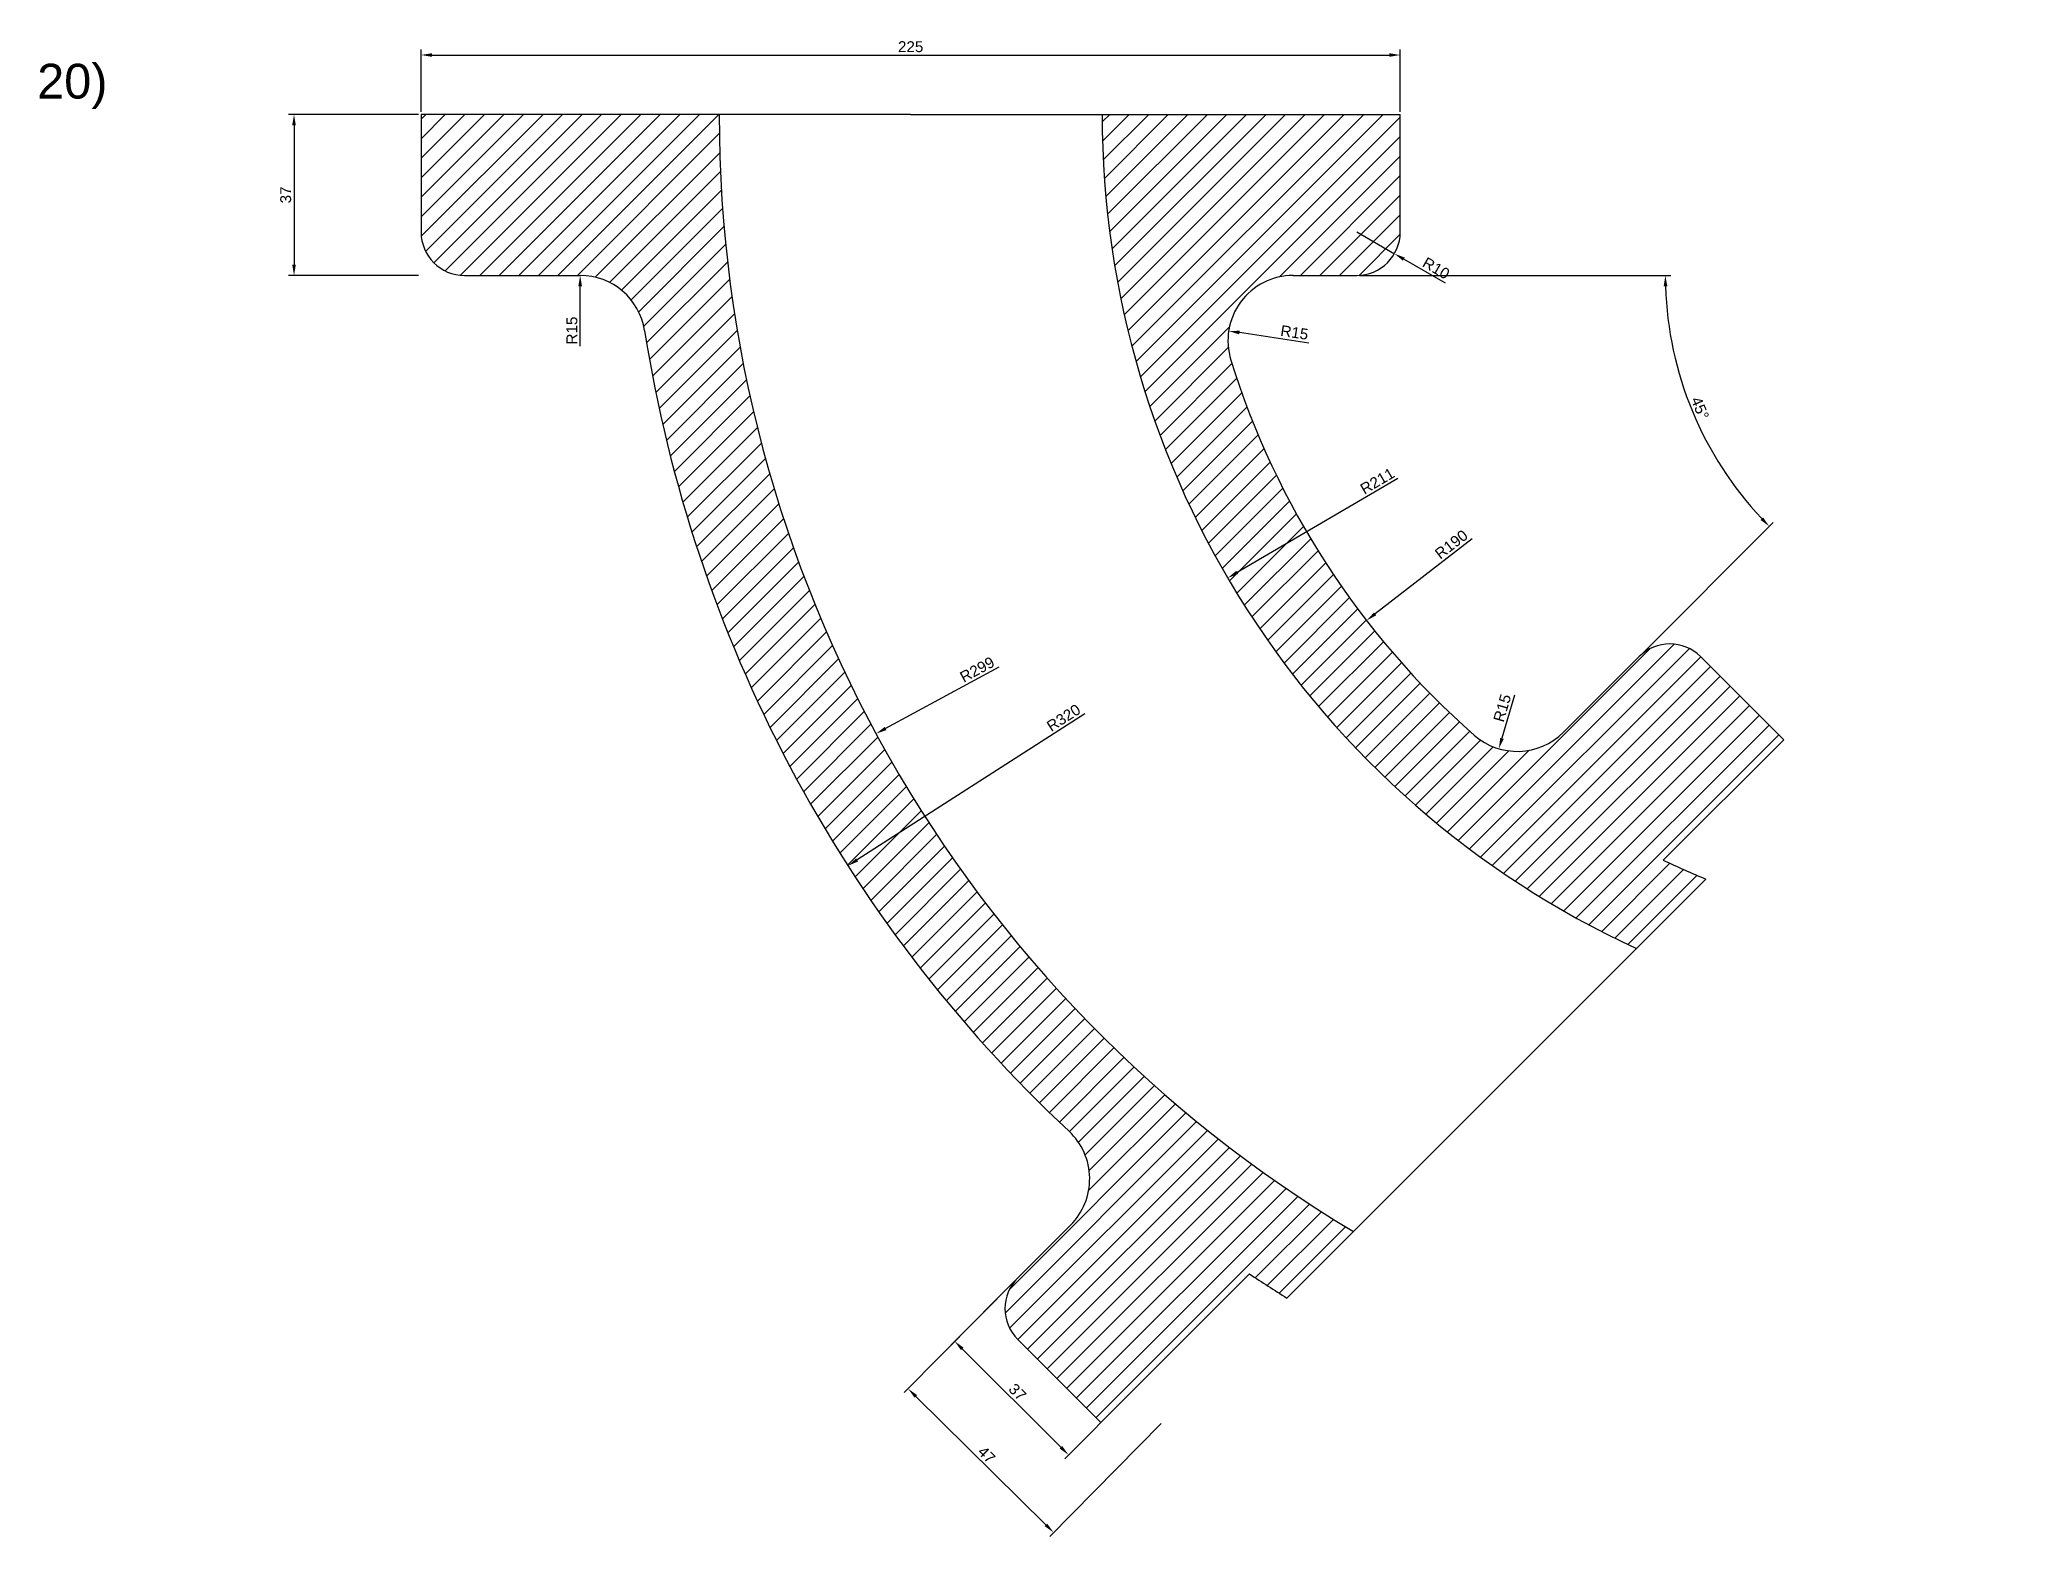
# Model space of a CAD drawing. Header units: millimetres. Extents: x 2779 to 3234, y 1293 to 1637.
import ezdxf

# ---------------------------------------------------------------- set-up
doc = ezdxf.new("R2010")
doc.units = ezdxf.units.MM
doc.styles.get("Standard").update_dxf_attribs({"font": 'arial.ttf'})
doc.dimstyles.new('ISO-25', dxfattribs={"dimtxt": 2.5, "dimasz": 2.5, "dimexe": 1.25, "dimexo": 0.625, "dimtad": 1, "dimtxsty": 'Standard', "dimcen": 2.5, "dimadec": 0, "dimazin": 0, "dimtfac": 1, "dimtmove": 0, "dimatfit": 3, "dimfxl": 1, "dimarcsym": 0})

# ---------------------------------------------------------------- blocks, each defined once
blk = doc.blocks.new('*D1')
at = {"color": 0, "lineweight": -2, "transparency": 16777216}
for p, q in [((2866.5, 1619.96), (2866.5, 1634.24)), ((3091.5, 1619.96), (3091.5, 1634.24)), ((2869, 1632.99), (3089, 1632.99))]:
    blk.add_line(p, q, dxfattribs=at)
at = {"color": 0, "transparency": 16777216}
for points in [[(2869, 1633.4), (2869, 1632.57), (2866.5, 1632.99)], [(3089, 1633.4), (3089, 1632.57), (3091.5, 1632.99)]]:
    blk.add_solid(points, dxfattribs=at)
at = {"layer": 'Defpoints', "color": 0, "transparency": 16777216}
for p in [(3091.5, 1632.99), (2866.5, 1619.33), (3091.5, 1619.33)]:
    blk.add_point(p, dxfattribs=at)
at = {"color": 0, "transparency": 16777216, "insert": (2979, 1634.89), "char_height": 2.5, "attachment_point": 5}
blk.add_mtext('225', dxfattribs=at)
blk = doc.blocks.new('*D2')
at = {"color": 0, "lineweight": -2, "transparency": 16777216}
blk.add_line((2903.06, 1566.04), (2903.06, 1579.83), dxfattribs=at)
at = {"color": 0, "transparency": 16777216}
blk.add_solid([(2902.64, 1579.83), (2903.48, 1579.83), (2903.06, 1582.33)], dxfattribs=at)
at = {"layer": 'Defpoints', "color": 0, "transparency": 16777216}
for p in [(2903.06, 1582.33), (2903.06, 1567.33)]:
    blk.add_point(p, dxfattribs=at)
at = {"color": 0, "transparency": 16777216, "insert": (2901.16, 1569.66), "char_height": 2.5, "attachment_point": 5, "rotation": 90}
blk.add_mtext('R15', dxfattribs=at)
blk = doc.blocks.new('*D3')
at = {"color": 0, "lineweight": -2, "transparency": 16777216}
blk.add_line((2999.23, 1492.27), (2973.24, 1478.21), dxfattribs=at)
at = {"color": 0, "transparency": 16777216}
blk.add_solid([(2973.04, 1478.57), (2973.44, 1477.84), (2971.04, 1477.02)], dxfattribs=at)
at = {"layer": 'Defpoints', "color": 0, "transparency": 16777216}
for p in [(3234, 1619.33), (2971.04, 1477.02)]:
    blk.add_point(p, dxfattribs=at)
at = {"color": 0, "transparency": 16777216, "insert": (2994.29, 1491.76), "char_height": 2.5, "attachment_point": 5, "rotation": 28.4223}
blk.add_mtext('R299', dxfattribs=at)
blk = doc.blocks.new('*D4')
at = {"color": 0, "lineweight": -2, "transparency": 16777216}
blk.add_line((3019.03, 1481.54), (2966.7, 1448), dxfattribs=at)
at = {"color": 0, "transparency": 16777216}
blk.add_solid([(2966.47, 1448.35), (2966.92, 1447.65), (2964.59, 1446.65)], dxfattribs=at)
at = {"layer": 'Defpoints', "color": 0, "transparency": 16777216}
for p in [(3234, 1619.33), (2964.59, 1446.65)]:
    blk.add_point(p, dxfattribs=at)
at = {"color": 0, "transparency": 16777216, "insert": (3014.15, 1480.67), "char_height": 2.5, "attachment_point": 5, "rotation": 32.6585}
blk.add_mtext('R320', dxfattribs=at)
blk = doc.blocks.new('*D5')
at = {"color": 0, "lineweight": -2, "transparency": 16777216}
blk.add_line((3108.03, 1521.81), (3085.74, 1504.55), dxfattribs=at)
at = {"color": 0, "transparency": 16777216}
blk.add_solid([(3085.48, 1504.88), (3085.99, 1504.22), (3083.76, 1503.02)], dxfattribs=at)
at = {"layer": 'Defpoints', "color": 0, "transparency": 16777216}
for p in [(3234, 1619.33), (3083.76, 1503.02)]:
    blk.add_point(p, dxfattribs=at)
at = {"color": 0, "transparency": 16777216, "insert": (3103.24, 1520.51), "char_height": 2.5, "attachment_point": 5, "rotation": 37.7454}
blk.add_mtext('R190', dxfattribs=at)
blk = doc.blocks.new('*D6')
at = {"color": 0, "lineweight": -2, "transparency": 16777216}
blk.add_line((3090.93, 1535.66), (3054.02, 1514.07), dxfattribs=at)
at = {"color": 0, "transparency": 16777216}
blk.add_solid([(3053.81, 1514.43), (3054.23, 1513.71), (3051.86, 1512.81)], dxfattribs=at)
at = {"layer": 'Defpoints', "color": 0, "transparency": 16777216}
for p in [(3234, 1619.33), (3051.86, 1512.81)]:
    blk.add_point(p, dxfattribs=at)
at = {"color": 0, "transparency": 16777216, "insert": (3086.23, 1535.09), "char_height": 2.5, "attachment_point": 5, "rotation": 30.3209}
blk.add_mtext('R211', dxfattribs=at)
blk = doc.blocks.new('*D8')
at = {"color": 0, "lineweight": -2, "transparency": 16777216}
blk.add_line((3117.78, 1485.84), (3114.88, 1475.95), dxfattribs=at)
at = {"color": 0, "transparency": 16777216}
blk.add_solid([(3114.48, 1476.07), (3115.27, 1475.84), (3114.17, 1473.56)], dxfattribs=at)
at = {"layer": 'Defpoints', "color": 0, "transparency": 16777216}
for p in [(3118.4, 1487.95), (3114.17, 1473.56)]:
    blk.add_point(p, dxfattribs=at)
at = {"color": 0, "transparency": 16777216, "insert": (3114.94, 1482.91), "char_height": 2.5, "attachment_point": 5, "rotation": 73.6117}
blk.add_mtext('R15', dxfattribs=at)
blk = doc.blocks.new('*D9')
at = {"color": 0, "lineweight": -2, "transparency": 16777216}
for p, q in [((3081.5, 1592.33), (3090.16, 1587.33)), ((3101.93, 1580.53), (3092.32, 1586.08))]:
    blk.add_line(p, q, dxfattribs=at)
at = {"color": 0, "transparency": 16777216}
blk.add_solid([(3092.53, 1586.44), (3092.11, 1585.72), (3090.16, 1587.33)], dxfattribs=at)
at = {"layer": 'Defpoints', "color": 0, "transparency": 16777216}
for p in [(3081.5, 1592.33), (3090.16, 1587.33)]:
    blk.add_point(p, dxfattribs=at)
at = {"color": 0, "transparency": 16777216, "insert": (3099.75, 1583.98), "char_height": 2.5, "attachment_point": 5, "rotation": 329.9751}
blk.add_mtext('R10', dxfattribs=at)
blk = doc.blocks.new('*D10')
at = {"color": 0, "lineweight": -2, "transparency": 16777216}
blk.add_line((3070.49, 1566.79), (3054.54, 1569.19), dxfattribs=at)
at = {"color": 0, "transparency": 16777216}
blk.add_solid([(3054.61, 1569.61), (3054.48, 1568.78), (3052.07, 1569.57)], dxfattribs=at)
at = {"layer": 'Defpoints', "color": 0, "transparency": 16777216}
for p in [(3052.07, 1569.57), (3066.9, 1567.33)]:
    blk.add_point(p, dxfattribs=at)
at = {"color": 0, "transparency": 16777216, "insert": (3067.19, 1569.21), "char_height": 2.5, "attachment_point": 5, "rotation": 351.4286}
blk.add_mtext('R15', dxfattribs=at)
blk = doc.blocks.new('*D11')
at = {"color": 0, "lineweight": -2, "transparency": 16777216}
for p, q in [((3003.17, 1351.5), (2988.21, 1336.51)), ((2990.87, 1335.63), (3013.52, 1313.03)), ((3029.36, 1325.37), (3014.41, 1310.38))]:
    blk.add_line(p, q, dxfattribs=at)
at = {"color": 0, "transparency": 16777216}
for points in [[(2991.16, 1335.92), (2990.57, 1335.33), (2989.1, 1337.4)], [(3013.81, 1313.32), (3013.23, 1312.73), (3015.29, 1311.26)]]:
    blk.add_solid(points, dxfattribs=at)
at = {"layer": 'Defpoints', "color": 0, "transparency": 16777216}
for p in [(3003.61, 1351.94), (3029.8, 1325.81), (3015.29, 1311.26)]:
    blk.add_point(p, dxfattribs=at)
at = {"color": 0, "transparency": 16777216, "insert": (3003.54, 1325.68), "char_height": 2.5, "attachment_point": 5, "rotation": 315.0654}
blk.add_mtext('37', dxfattribs=at)
blk = doc.blocks.new('*D12')
at = {"color": 0, "lineweight": -2, "transparency": 16777216}
for p, q in [((3003.17, 1351.5), (2977.55, 1325.57)), ((2980.21, 1324.71), (3010.08, 1295.18)), ((3036.6, 1318.46), (3010.98, 1292.54))]:
    blk.add_line(p, q, dxfattribs=at)
at = {"color": 0, "transparency": 16777216}
for points in [[(2980.5, 1325), (2979.91, 1324.41), (2978.43, 1326.46)], [(3010.37, 1295.48), (3009.79, 1294.89), (3011.86, 1293.43)]]:
    blk.add_solid(points, dxfattribs=at)
at = {"layer": 'Defpoints', "color": 0, "transparency": 16777216}
for p in [(3003.61, 1351.94), (3037.04, 1318.9), (3011.86, 1293.43)]:
    blk.add_point(p, dxfattribs=at)
at = {"color": 0, "transparency": 16777216, "insert": (2996.46, 1311.28), "char_height": 2.5, "attachment_point": 5, "rotation": 315.3363}
blk.add_mtext('47', dxfattribs=at)
blk = doc.blocks.new('*D13')
at = {"color": 0, "lineweight": -2, "transparency": 16777216}
for p, q in [((3082.13, 1582.33), (3153.67, 1582.33)), ((3146.83, 1495.16), (3177.2, 1525.53))]:
    blk.add_line(p, q, dxfattribs=at)
blk.add_arc((3234, 1582.33), 81.58, 181.7559, 223.2441, dxfattribs=at)
at = {"color": 0, "transparency": 16777216}
for points in [[(3152.04, 1579.83), (3152.87, 1579.84), (3152.42, 1582.33)], [(3174.87, 1526.73), (3174.27, 1526.15), (3176.31, 1524.65)]]:
    blk.add_solid(points, dxfattribs=at)
at = {"layer": 'Defpoints', "color": 0, "transparency": 16777216}
for p in [(3066.9, 1582.33), (3081.5, 1582.33), (3155.2, 1561.22), (3146.38, 1494.72), (3129.01, 1477.34)]:
    blk.add_point(p, dxfattribs=at)
at = {"color": 0, "transparency": 16777216, "insert": (3160.38, 1551.84), "char_height": 2.5, "attachment_point": 5, "rotation": 292.5}
blk.add_mtext('45°', dxfattribs=at)
blk = doc.blocks.new('*D15')
at = {"color": 0, "lineweight": -2, "transparency": 16777216}
for p, q in [((2865.88, 1619.33), (2836.06, 1619.33)), ((2837.31, 1616.83), (2837.31, 1584.83)), ((2865.88, 1582.33), (2836.06, 1582.33))]:
    blk.add_line(p, q, dxfattribs=at)
at = {"color": 0, "transparency": 16777216}
for points in [[(2836.89, 1616.83), (2837.73, 1616.83), (2837.31, 1619.33)], [(2836.89, 1584.83), (2837.73, 1584.83), (2837.31, 1582.33)]]:
    blk.add_solid(points, dxfattribs=at)
at = {"layer": 'Defpoints', "color": 0, "transparency": 16777216}
for p in [(2866.5, 1619.33), (2837.31, 1582.33), (2866.5, 1582.33)]:
    blk.add_point(p, dxfattribs=at)
at = {"color": 0, "transparency": 16777216, "insert": (2835.41, 1600.83), "char_height": 2.5, "attachment_point": 5, "rotation": 90}
blk.add_mtext('37', dxfattribs=at)

msp = doc.modelspace()

# ---------------------------------------------------------------- hatches: boundary and pattern name
h = msp.add_hatch()
h.set_pattern_fill('ANSI31', color=256)
h.paths.add_polyline_path([(2935, 1619.332), (2866.5, 1619.332), (2866.5, 1592.332, 0.4142136), (2876.5, 1582.332), (2903.061, 1582.332, -0.3692676), (2917.879, 1569.66, 0.167252), (3015.392, 1385.643, -0.4240093), (3015.751, 1364.083), (3003.61, 1351.942, 0.413694), (3003.598, 1337.812), (3022.668, 1318.674), (3056.841, 1352.846, 0.0079966), (3065.454, 1347.317), (3080.737, 1362.6, -0.2640417)])
h.paths.add_polyline_path([(3179.632, 1475.638), (3160.521, 1494.721, 0.4140036), (3146.384, 1494.716), (3129.009, 1477.34, -0.3956389), (3108.494, 1476.685, -0.1377441), (3052.582, 1562.875, -0.5056079), (3066.905, 1582.332), (3081.5, 1582.332, 0.4142136), (3091.5, 1592.332), (3091.5, 1619.332), (3023, 1619.332, 0.2928387), (3145.791, 1427.655), (3161.744, 1443.607, -0.0140999), (3151.954, 1447.96)])

# ---------------------------------------------------------------- linework, layer by layer
for p, q in [((2979, 1619.332), (2866.5, 1619.332)), ((2866.5, 1619.332), (2866.5, 1592.332)), ((2979, 1619.332), (3091.5, 1619.332)), ((3091.5, 1592.332), (3091.5, 1619.332)), ((2876.5, 1582.332), (2903.061, 1582.332)), ((3066.905, 1582.332), (3081.5, 1582.332)), ((3146.384, 1494.716), (3129.009, 1477.34)), ((3160.521, 1494.721), (3179.632, 1475.638)), ((3179.632, 1475.638), (3151.954, 1447.96)), ((3161.744, 1443.607), (3065.454, 1347.317)), ((3015.751, 1364.083), (3003.61, 1351.942)), ((3056.841, 1352.846), (3022.668, 1318.674)), ((3022.668, 1318.674), (3003.598, 1337.812))]:
    msp.add_line(p, q)
for centre, radius, start, end in [((3234, 1619.332), 299, 180, 239.16364), ((3234, 1619.332), 211, 180, 245.28828), ((2876.5, 1592.332), 10, 180, 270), ((3081.5, 1592.332), 10, 270, 0), ((2903.061, 1567.332), 15, 8.92978, 90), ((3066.905, 1567.332), 15, 90, 197.28608), ((3234, 1619.332), 320, 188.92978, 226.90958), ((3234, 1619.332), 190, 197.28608, 228.65728), ((3153.455, 1487.645), 10, 45.04107, 135), ((3118.402, 1487.947), 15, 228.65728, 315), ((3234, 1619.332), 190, 244.41673, 247.64797), ((3005.144, 1374.689), 15, 315, 46.90958), ((3010.681, 1344.871), 10, 135, 224.89834), ((3234, 1619.332), 320, 236.38404, 238.21668)]:
    msp.add_arc(centre, radius, start, end)

# ---------------------------------------------------------------- texts
at = {"insert": (2778.29, 1630.976), "char_height": 8, "attachment_point": 1}
msp.add_mtext_dynamic_manual_height_columns('20)', width=27.68341, gutter_width=12.5, heights=[0], dxfattribs=at)

# ---------------------------------------------------------------- dimensions: what is measured, and where the dimension line sits
dim = msp.add_linear_dim(base=(3091.5, 1632.987), p1=(2866.5, 1619.332), p2=(3091.5, 1619.332), dimstyle='ISO-25')
dim.commit()
dim.dimension.update_dxf_attribs({"geometry": '*D1', "text_midpoint": (2979, 1634.888)})
dim = msp.add_linear_dim(base=(2837.309, 1582.332), p1=(2866.5, 1619.332), p2=(2866.5, 1582.332), angle=90, dimstyle='ISO-25')
dim.commit()
dim.dimension.update_dxf_attribs({"geometry": '*D15', "text_midpoint": (2835.407, 1600.832)})
for center, mpoint, picture, middle in [((3234, 1619.332), (2964.592, 1446.65), '*D4', (3015.176, 1479.073)), ((3234, 1619.332), (2971.041, 1477.018), '*D3', (2995.193, 1490.089)), ((3234, 1619.332), (3051.863, 1512.81), '*D6', (3087.181, 1533.466)), ((3234, 1619.332), (3083.76, 1503.022), '*D5', (3104.408, 1519.007)), ((3081.5, 1592.332), (3090.158, 1587.328), '*D9', (3098.803, 1582.332)), ((2903.061, 1567.332), (2903.061, 1582.332), '*D2', (2903.061, 1569.66)), ((3066.905, 1567.332), (3052.072, 1569.567), '*D10', (3066.905, 1567.332)), ((3118.402, 1487.947), (3114.17, 1473.556), '*D8', (3116.762, 1482.369))]:
    dim = msp.add_radius_dim(center=center, mpoint=mpoint, dimstyle='ISO-25')
    dim.commit()
    dim.dimension.update_dxf_attribs({"geometry": picture, "text_midpoint": middle, "dimtype": 164})
dim = msp.add_angular_dim_2l(base=(3155.199, 1561.217), line1=((3146.384, 1494.716), (3129.009, 1477.34)), line2=((3066.905, 1582.332), (3081.5, 1582.332)), dimstyle='ISO-25')
dim.commit()
dim.dimension.update_dxf_attribs({"geometry": '*D13', "text_midpoint": (3160.382, 1551.838)})
for p2, distance, picture, middle in [((3037.039, 1318.904), -35.822, '*D12', (2996.462, 1311.278)), ((3029.803, 1325.809), -20.548, '*D11', (3003.537, 1325.676))]:
    dim = msp.add_aligned_dim(p1=(3003.61, 1351.942), p2=p2, distance=distance, dimstyle='ISO-25')
    dim.commit()
    dim.dimension.update_dxf_attribs({"geometry": picture, "text_midpoint": middle})

doc.saveas('drawing.dxf')
